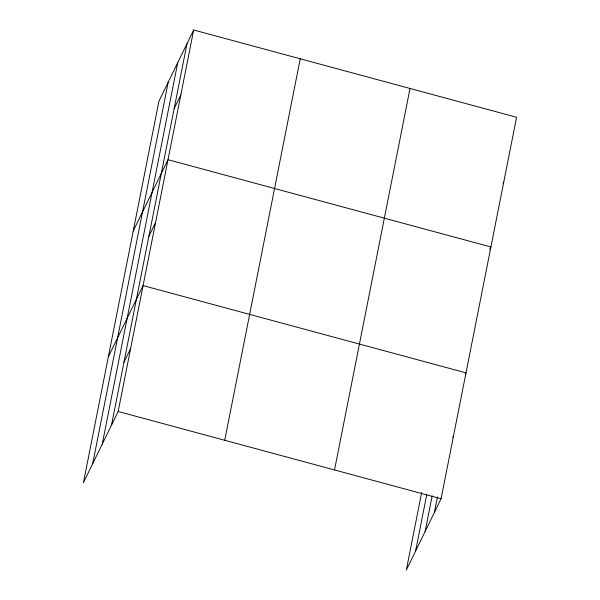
<?xml version="1.0" encoding="UTF-8"?>
<svg xmlns="http://www.w3.org/2000/svg" width="600" height="600" viewBox="0 0 600 600"><rect width="100%" height="100%" fill="white"/><g stroke="black" fill="none" stroke-linecap="round" stroke-linejoin="round"><path stroke-width="0.9" d="M92.685 463.732L168.188 82.252M102.24 444.15L177.735 62.67M111.502 425.153L187.005 43.672M193.673 30L158.917 101.25L83.422 482.73L118.17 411.48L193.673 30L516.577 117.27L441.082 498.75L406.327 570L421.673 492.457M224.73 440.28L300.233 58.8M334.522 469.95L410.018 88.47M415.597 550.995L426.787 494.438M425.145 531.42L432.188 495.84M434.415 512.415L437.482 496.912M174.172 108.525L180.84 94.852M133.252 230.955L168 159.705L490.912 246.968L489.735 249.382M148.875 236.317L155.542 222.645M108.337 356.843L143.085 285.593L465.998 372.855L465.21 374.468M123.96 362.205L130.627 348.532M502.957 183.727L503.745 182.115M452.752 437.408L453.54 435.803M118.17 411.48L441.082 498.75"/></g></svg>
